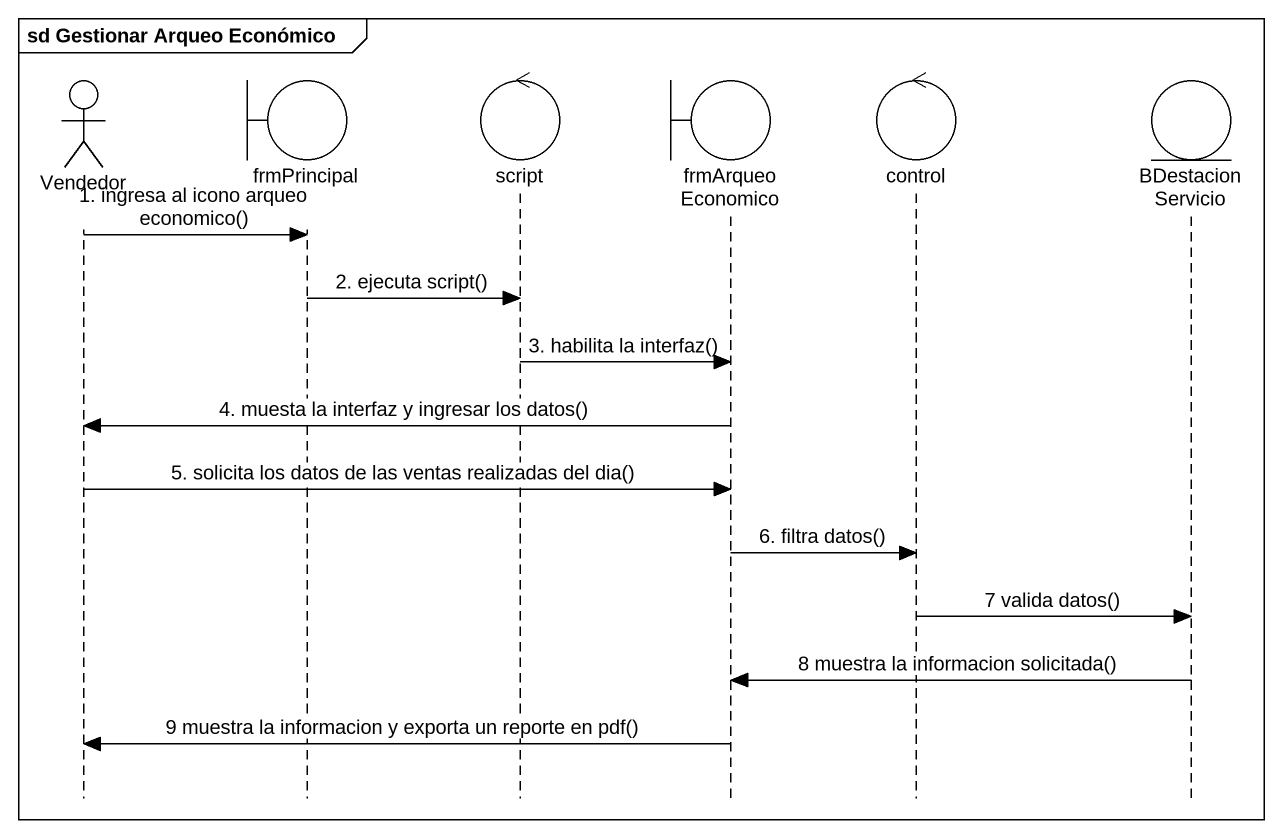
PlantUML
@startuml
mainframe sd Gestionar Arqueo Económico
hide footbox
actor Vendedor
boundary frmPrincipal
control script
boundary frmArqueoEconomico
control "control" as control_
entity BDestacionServicio

Vendedor -> frmPrincipal : 1. ingresa al icono arqueo economico()
frmPrincipal -> script : 2. ejecuta script()
script -> frmArqueoEconomico : 3. habilita la interfaz()
frmArqueoEconomico -> Vendedor : 4. muesta la interfaz y ingresar los datos()
Vendedor -> frmArqueoEconomico : 5. solicita los datos de las ventas realizadas del dia()
frmArqueoEconomico -> control_ : 6. filtra datos()
control_ -> BDestacionServicio : 7 valida datos()
BDestacionServicio -> frmArqueoEconomico : 8 muestra la informacion solicitada()
frmArqueoEconomico -> Vendedor : 9 muestra la informacion y exporta un reporte en pdf()
@enduml
